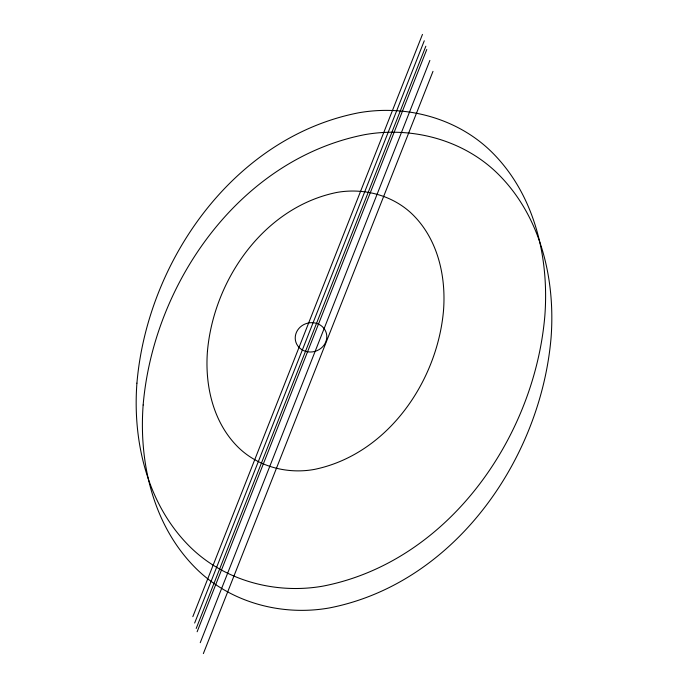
<?xml version="1.0" encoding="UTF-8"?>
<svg xmlns="http://www.w3.org/2000/svg" width="688" height="688" viewBox="0 0 688 688"><rect width="100%" height="100%" fill="white"/><g stroke="black" fill="none" stroke-linecap="round" stroke-linejoin="round"><path stroke-width="1.03" d="M192.829 616.654L422.466 34.4M194.652 623.027L424.281 40.773M196.2 628.462L425.838 46.208M197.138 631.756L426.775 49.502M200.242 642.678L429.88 60.424M203.356 653.6L432.993 71.346M136.921 383.156C132.578 440.802 146.854 502.773 188.254 545.059C222.731 580.405 274.899 594.613 323.033 586.116C447.897 561.812 534.481 437.869 544.853 315.732C549.205 258.086 534.929 196.114 493.52 153.837C459.051 118.482 406.875 104.284 358.74 112.78C233.886 137.075 147.301 261.019 136.921 383.156M143.147 405C138.795 462.646 153.071 524.617 194.48 566.903C228.949 602.249 281.125 616.457 329.26 607.96C454.114 583.656 540.699 459.713 551.079 337.576C555.422 279.93 541.146 217.958 499.746 175.672C465.269 140.326 413.101 126.119 364.967 134.616C240.103 158.919 153.519 282.863 143.147 405M207.458 351.147C204.809 384.695 212.704 420.893 236.655 445.712C256.435 466.292 286.655 474.505 314.442 469.405C387.215 454.39 437.138 382.15 443.493 310.77C446.151 277.212 438.256 241.024 414.305 216.204C394.525 195.624 364.296 187.411 336.509 192.502C263.736 207.527 213.813 279.767 207.458 351.147M306.332 351.542A15.876 14.577 -15.9 0 0 326.413 333.465A15.876 14.577 -15.9 0 0 300.303 327.015A15.876 14.577 -15.9 0 0 306.332 351.542"/></g></svg>
